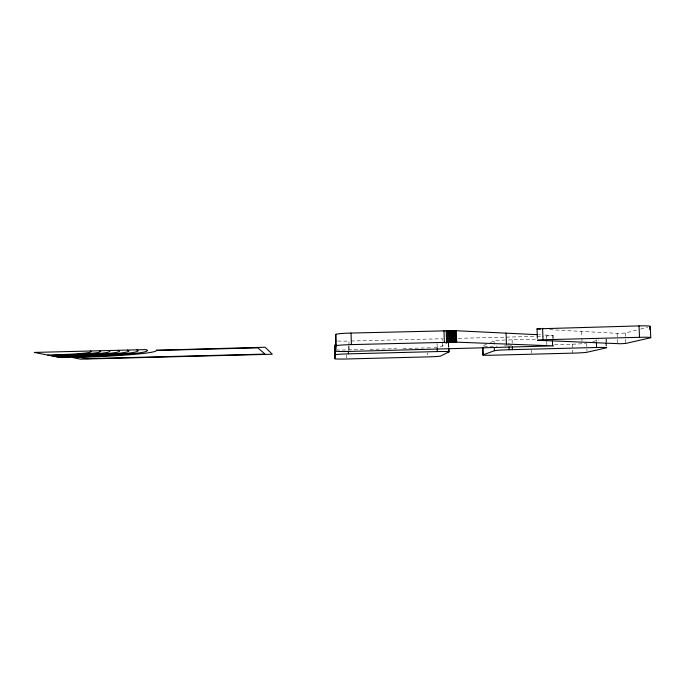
<?xml version="1.0" encoding="UTF-8"?>
<svg xmlns="http://www.w3.org/2000/svg" width="685" height="685" viewBox="0 0 685 685"><rect width="100%" height="100%" fill="white"/><g stroke="black" fill="none" stroke-linecap="round" stroke-linejoin="round"><path stroke-width="0.51" stroke-dasharray="3.42 2.57" d="M544.892 335.042L553.146 335.556L542.28 336.224M448.427 342.26L440.361 346.927A11.987 0.625 -1.7 0 1 433.477 347.646M486.581 344.161L482.591 345.856A12.005 0.625 -1.9 0 0 492.798 346.216L496.967 346.113M490.314 342.568L494.048 340.984A12.921 0.719 -1.9 0 1 505.384 339.983M592.782 341.609L598.844 340.008M549.781 329.665L618.392 333.407L625.345 333.038L639.567 329.297M640.586 329.031L647.693 327.165M351.054 341.036L442.536 338.733L442.853 349.042M458.453 338.339L535.91 336.386M536.971 336.361L541.219 336.258M535.516 339.195L508.792 339.871L508.998 345.788M363.581 349.513L346.559 349.941A12.022 0.634 -1.5 0 1 337.14 349.941M369.968 349.35L396.564 348.674M402.951 348.511L427.423 347.886A11.987 0.625 -1.7 0 0 430.514 347.783M504.254 345.925L511.549 345.737M554.525 344.641L572.437 344.187A12.073 0.608 -2.1 0 0 585.641 343.39M538.598 334.734L540.696 334.837M625.345 333.038L625.551 338.236M625.593 339.281L625.765 343.433M617.134 333.372L617.502 342.714M606.311 338.929L606.43 341.849M605.96 339.126L606.071 342.038M596.267 339.632L596.344 341.592M586.72 343.202L587.019 351.234M581.651 331.42L581.873 337.32M581.908 338.304L582.019 341.258M572.437 344.187L572.771 353.135M553.146 335.556L553.266 338.647M552.238 335.402L552.35 338.51M546.527 336.121L546.673 340.222M546.707 341.25L546.895 346.387M531.517 350.215L531.62 353.203M512.097 339.786L512.234 343.733M494.048 340.984L494.245 346.833M448.744 343.014L448.872 346.927M448.684 343.108L448.803 347.012M448.461 343.236L448.581 347.141M437.073 343.664L437.193 347.62M427.577 352.886L427.637 354.89M349.033 345.231L348.922 341.087A13.803 0.831 -1.5 0 1 337.157 340.976M349.059 346.259L349.196 351.439M348.22 345.916L348.322 349.889M346.687 354.967L346.764 357.972"/><path stroke-width="1.03" d="M448.838 347.997L448.958 351.902L440.643 356.02A11.996 0.531 -1.7 0 1 427.697 356.885L346.79 358.983A12.03 0.539 -1.5 0 1 334.931 358.752L335.033 345A12.938 0.728 -1.5 0 1 336.044 344.692M335.616 351.088L336.087 345.831A15.027 0.839 -1.5 0 1 351.379 344.598L455.765 342.123L553.523 345.874L349.196 351.439A13.803 0.711 -1.5 0 1 335.616 351.088L335.787 334.434A15.019 0.985 -1.5 0 1 351.071 333.056L454.472 330.649L537.545 334.682M334.931 358.752L335.033 345M128.814 350.711L128.506 351.371A96.893 5.112 -0.7 0 1 77.893 356.02L56.136 356.731M482.891 354.933L494.373 350.737A12.929 0.608 -1.9 0 1 509.126 349.735L596.567 347.492A13.015 0.599 -2.1 0 1 606.293 347.86L587.062 352.244A12.073 0.522 -2 0 1 572.771 353.135L493.097 355.198A12.005 0.531 -1.8 0 1 482.891 354.933L482.66 347.869M649.851 329.699L649.731 326.625A15.19 0.942 -2.4 0 0 639.028 325.906L536.92 328.851L540.225 329.134M542.999 339.751L537.323 340.248L620.473 343.75L625.765 343.433L650.185 337.876A15.198 0.796 -2.3 0 0 639.49 337.311L542.999 339.751L542.597 328.303M47.779 355.087L67.353 354.368A58.011 3.057 -0.7 0 0 90.42 352.184L91.302 351.388L90.292 351.011M49.911 355.506L72.593 354.676A67.704 3.571 -0.7 0 0 99.565 352.15L100.721 351.217L99.608 350.771M52.017 355.917L77.756 354.984A77.422 4.084 -0.7 0 0 108.65 352.107L110.114 351.045L108.924 350.54M54.089 356.328L73.817 355.686A87.149 4.598 -0.7 0 0 119.284 351.474L119.473 350.883L118.222 350.3M58.139 357.125L81.917 356.354A106.663 5.634 -0.7 0 0 137.685 351.268L138.122 350.54L136.803 349.829M156.471 350.437L257.877 347.869L265.044 354.085L85.968 358.666L79.837 357.356M335.282 354.821A12.938 0.625 -1.5 0 1 348.425 353.854L437.313 351.576A12.904 0.616 -1.7 0 1 448.958 351.902M127.521 350.069L128.797 350.703M650.288 326.36L650.75 337.654M639.028 325.906L639.49 337.311M606.105 343.005L606.216 345.925M596.378 342.577L596.567 347.492M552.427 340.582L552.607 345.754M537.04 328.963L537.365 338.27M512.329 346.696L512.431 349.65M509.032 346.773L509.126 349.735M506.069 333.133L506.438 344.007M494.27 347.809L494.373 350.737M482.908 347.766L483.148 354.839M456.304 330.675L456.664 342.132M455.405 330.667L455.765 342.123M454.472 330.649L454.831 342.123M453.513 330.641L453.872 342.115M452.528 330.641L452.888 342.115M451.518 330.641L451.877 342.123M450.49 330.649L450.85 342.132M449.437 330.649L449.797 342.14M448.375 330.667L448.735 342.158M448.606 348.117L448.735 352.022M447.296 330.684L447.647 342.175M446.2 330.701L446.56 342.192M443.991 330.744L444.342 342.243M437.227 348.614L437.313 351.576M351.071 333.056L351.379 344.598M348.348 350.883L348.425 353.854M335.787 334.434L336.087 345.831M334.905 346.798L335.145 356.354M335.804 340.813A13.803 0.831 -1.5 0 1 335.35 340.608M335.093 349.778A12.022 0.634 -1.5 0 1 334.7 349.624M147.412 350.369L146.821 351.165A116.45 6.156 -0.7 0 1 85.873 356.679L60.126 357.51L34.25 352.424L146.085 349.598L147.412 350.369M156.668 350.206L155.915 351.062A126.263 6.679 -0.7 0 1 89.786 356.996L72.85 357.587L80.445 359.154L272.313 354.239L265.129 347.252L156.668 350.206"/></g></svg>
